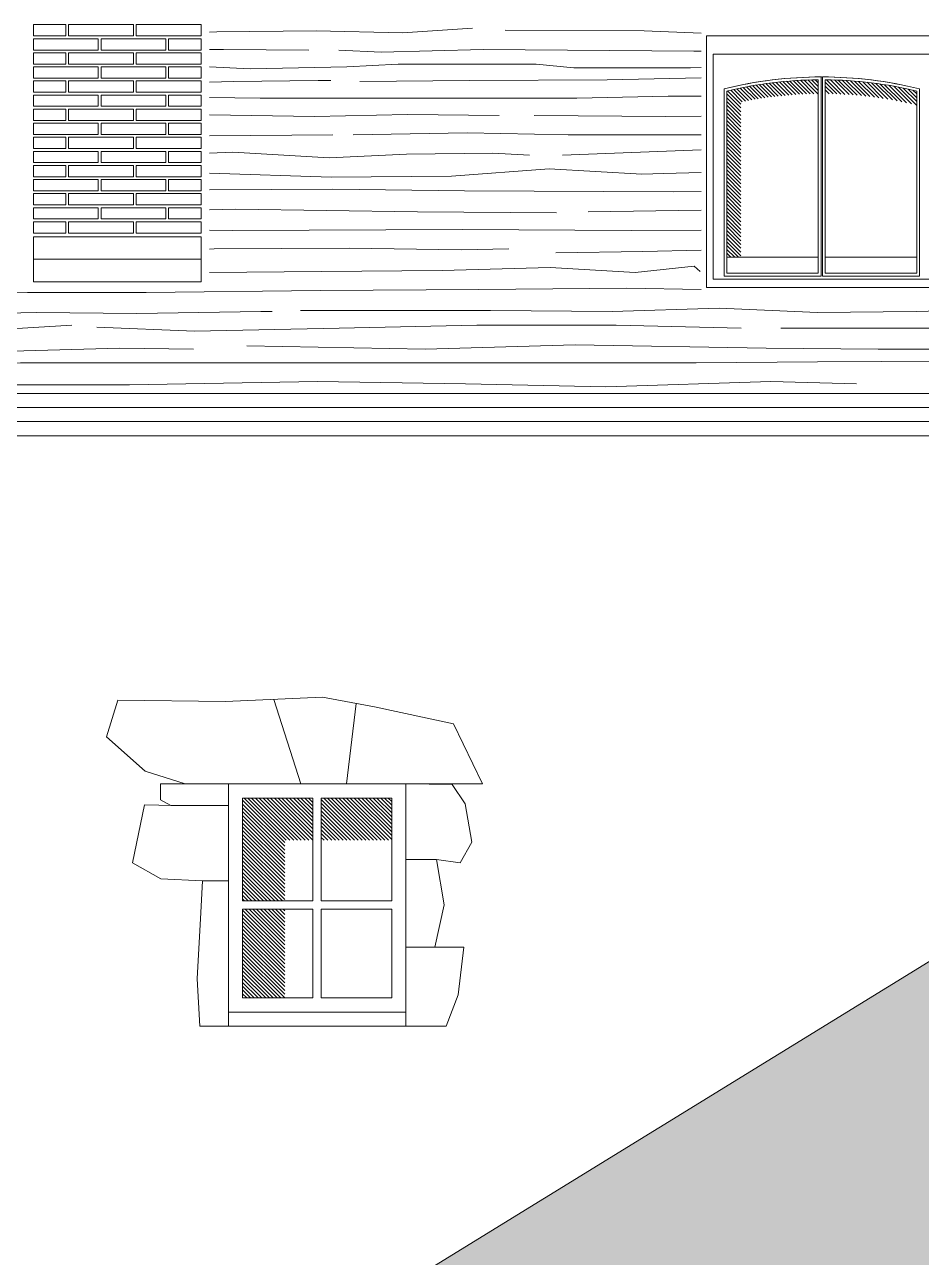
# Model space of a CAD drawing. Header units: millimetres. Extents: x -17502 to -16646, y 1856 to 2034.
# Drawn here: x -16808.841 to -16805.658, y 1870.682 to 1875.06 of the extents above; entities that cross this region are included whole.
import ezdxf

# ---------------------------------------------------------------- set-up
doc = ezdxf.new("R2010")
doc.units = ezdxf.units.MM
doc.layers.get('0').update_dxf_attribs({"lineweight": 9})
doc.layers.add('blocs', color=7, linetype='Continuous')

msp = doc.modelspace()

# ---------------------------------------------------------------- hatches: boundary and pattern name
at = {"lineweight": 9}
h = msp.add_hatch(dxfattribs=at)
h.set_pattern_fill('ANSI31', color=252, scale=0.003, angle=90, style=0)
h.set_pattern_definition([(135, (3182.450461, 3458.094123), (-0.006735192091, -0.006735192091), [])])
h.paths.add_polyline_path([(-16805.9991, 1874.8638), (-16805.9991, 1874.8144, -0.058182), (-16805.6747, 1874.7736), (-16805.6747, 1874.8236, 0.057294)])
h.paths.add_polyline_path([(-16806.0241, 1874.8638, 0.057294), (-16806.3485, 1874.8236), (-16806.3485, 1874.2334), (-16806.2985, 1874.2334), (-16806.2985, 1874.785, -0.049063), (-16806.0241, 1874.8144)])
msp.add_hatch(color=254, dxfattribs=at).paths.add_polyline_path([(-16825.8364, 1866.4689), (-16819.9356, 1866.6897), (-16819.9356, 1866.5115), (-16819.3756, 1866.2144), (-16819.3756, 1868.8297), (-16816.6656, 1868.8297), (-16816.6656, 1868.4639), (-16815.9827, 1868.1016), (-16815.9842, 1868.9785), (-16815.3036, 1869.1872), (-16811.7093, 1869.3931), (-16810.4215, 1869.5131), (-16809.5747, 1870.3331), (-16807.807, 1870.3931), (-16803.5495, 1873.0131), (-16801.705, 1874.1482), (-16801.705, 1865.3526), (-16825.8364, 1865.3526)])
h = msp.add_hatch(dxfattribs=at)
h.set_pattern_fill('ANSI31', color=252, scale=0.003, angle=90, style=0)
h.set_pattern_definition([(135, (2976.380957, 3457.435718), (-0.006735192091, -0.006735192091), [])])
h.paths.add_polyline_path([(-16810.8799, 1872.3231), (-16811.0699, 1872.3231), (-16811.0699, 1872.0391), (-16811.0699, 1871.8271), (-16810.9199, 1871.8271), (-16810.9199, 1872.1731), (-16810.8799, 1872.1731)])
h.paths.add_polyline_path([(-16810.6699, 1872.3231), (-16810.8599, 1872.3231), (-16810.8599, 1872.1731), (-16810.6699, 1872.1731)])
h.paths.add_polyline_path([(-16810.9199, 1871.8071), (-16811.0699, 1871.8071), (-16811.0699, 1871.7051), (-16811.0699, 1871.3711), (-16811.0699, 1871.3191), (-16810.9199, 1871.3191)])
h.paths.add_polyline_path([(-16810.9199, 1871.2991), (-16811.0699, 1871.2991), (-16811.0699, 1871.0371), (-16811.0699, 1870.8031), (-16810.9199, 1870.8031)])
h.paths.add_polyline_path([(-16810.3799, 1872.3231), (-16810.5699, 1872.3231), (-16810.5699, 1872.1731), (-16810.3799, 1872.1731)])
h.paths.add_polyline_path([(-16810.1699, 1872.3231), (-16810.3599, 1872.3231), (-16810.3599, 1872.1731), (-16810.1699, 1872.1731)])
h.paths.add_polyline_path([(-16807.8178, 1872.3131), (-16808.0676, 1872.3131), (-16808.0676, 1871.9481), (-16807.9176, 1871.9481), (-16807.9176, 1872.1637), (-16807.8178, 1872.1637)])
h.paths.add_polyline_path([(-16807.5379, 1872.3131), (-16807.7878, 1872.3131), (-16807.7878, 1872.1637), (-16807.5379, 1872.1637)])
h.paths.add_polyline_path([(-16807.9176, 1871.9181), (-16808.0676, 1871.9181), (-16808.0676, 1871.6031), (-16807.9176, 1871.6031)])

# ---------------------------------------------------------------- linework, layer by layer
for points in [[(-16808.6947, 1875.0595), (-16808.8097, 1875.0595), (-16808.8097, 1875.0195), (-16808.6947, 1875.0195)], [(-16808.6847, 1875.0595), (-16808.4547, 1875.0595), (-16808.4547, 1875.0195), (-16808.6847, 1875.0195)], [(-16808.2147, 1875.0595), (-16808.4447, 1875.0595), (-16808.4447, 1875.0195), (-16808.2147, 1875.0195)], [(-16808.8097, 1875.0095), (-16808.5797, 1875.0095), (-16808.5797, 1874.9695), (-16808.8097, 1874.9695)], [(-16808.3397, 1875.0095), (-16808.5697, 1875.0095), (-16808.5697, 1874.9695), (-16808.3397, 1874.9695)], [(-16808.3297, 1875.0095), (-16808.2147, 1875.0095), (-16808.2147, 1874.9695), (-16808.3297, 1874.9695)], [(-16806.4206, 1875.0197), (-16805.6026, 1875.0197), (-16805.6026, 1874.1266), (-16806.4206, 1874.1266)], [(-16808.6947, 1874.9595), (-16808.8097, 1874.9595), (-16808.8097, 1874.9195), (-16808.6947, 1874.9195)], [(-16808.6847, 1874.9595), (-16808.4547, 1874.9595), (-16808.4547, 1874.9195), (-16808.6847, 1874.9195)], [(-16808.2147, 1874.9595), (-16808.4447, 1874.9595), (-16808.4447, 1874.9195), (-16808.2147, 1874.9195)], [(-16805.6266, 1874.955), (-16806.3966, 1874.955), (-16806.3966, 1874.1556), (-16805.6266, 1874.1556)], [(-16808.8097, 1874.9095), (-16808.5797, 1874.9095), (-16808.5797, 1874.8695), (-16808.8097, 1874.8695)], [(-16808.3397, 1874.9095), (-16808.5697, 1874.9095), (-16808.5697, 1874.8695), (-16808.3397, 1874.8695)], [(-16808.3297, 1874.9095), (-16808.2147, 1874.9095), (-16808.2147, 1874.8695), (-16808.3297, 1874.8695)], [(-16808.6947, 1874.8595), (-16808.8097, 1874.8595), (-16808.8097, 1874.8195), (-16808.6947, 1874.8195)], [(-16808.6847, 1874.8595), (-16808.4547, 1874.8595), (-16808.4547, 1874.8195), (-16808.6847, 1874.8195)], [(-16808.2147, 1874.8595), (-16808.4447, 1874.8595), (-16808.4447, 1874.8195), (-16808.2147, 1874.8195)], [(-16808.8097, 1874.8095), (-16808.5797, 1874.8095), (-16808.5797, 1874.7695), (-16808.8097, 1874.7695)], [(-16808.3397, 1874.8095), (-16808.5697, 1874.8095), (-16808.5697, 1874.7695), (-16808.3397, 1874.7695)], [(-16808.3297, 1874.8095), (-16808.2147, 1874.8095), (-16808.2147, 1874.7695), (-16808.3297, 1874.7695)], [(-16808.6947, 1874.7595), (-16808.8097, 1874.7595), (-16808.8097, 1874.7195), (-16808.6947, 1874.7195)], [(-16808.6847, 1874.7595), (-16808.4547, 1874.7595), (-16808.4547, 1874.7195), (-16808.6847, 1874.7195)], [(-16808.2147, 1874.7595), (-16808.4447, 1874.7595), (-16808.4447, 1874.7195), (-16808.2147, 1874.7195)], [(-16808.8097, 1874.7095), (-16808.5797, 1874.7095), (-16808.5797, 1874.6695), (-16808.8097, 1874.6695)], [(-16808.3397, 1874.7095), (-16808.5697, 1874.7095), (-16808.5697, 1874.6695), (-16808.3397, 1874.6695)], [(-16808.3297, 1874.7095), (-16808.2147, 1874.7095), (-16808.2147, 1874.6695), (-16808.3297, 1874.6695)], [(-16808.6947, 1874.6595), (-16808.8097, 1874.6595), (-16808.8097, 1874.6195), (-16808.6947, 1874.6195)], [(-16808.6847, 1874.6595), (-16808.4547, 1874.6595), (-16808.4547, 1874.6195), (-16808.6847, 1874.6195)], [(-16808.2147, 1874.6595), (-16808.4447, 1874.6595), (-16808.4447, 1874.6195), (-16808.2147, 1874.6195)], [(-16808.8097, 1874.6095), (-16808.5797, 1874.6095), (-16808.5797, 1874.5695), (-16808.8097, 1874.5695)], [(-16808.3397, 1874.6095), (-16808.5697, 1874.6095), (-16808.5697, 1874.5695), (-16808.3397, 1874.5695)], [(-16808.3297, 1874.6095), (-16808.2147, 1874.6095), (-16808.2147, 1874.5695), (-16808.3297, 1874.5695)], [(-16808.6947, 1874.5595), (-16808.8097, 1874.5595), (-16808.8097, 1874.5195), (-16808.6947, 1874.5195)], [(-16808.6847, 1874.5595), (-16808.4547, 1874.5595), (-16808.4547, 1874.5195), (-16808.6847, 1874.5195)], [(-16808.2147, 1874.5595), (-16808.4447, 1874.5595), (-16808.4447, 1874.5195), (-16808.2147, 1874.5195)], [(-16808.8097, 1874.5095), (-16808.5797, 1874.5095), (-16808.5797, 1874.4695), (-16808.8097, 1874.4695)], [(-16808.3397, 1874.5095), (-16808.5697, 1874.5095), (-16808.5697, 1874.4695), (-16808.3397, 1874.4695)], [(-16808.3297, 1874.5095), (-16808.2147, 1874.5095), (-16808.2147, 1874.4695), (-16808.3297, 1874.4695)], [(-16808.6947, 1874.4595), (-16808.8097, 1874.4595), (-16808.8097, 1874.4195), (-16808.6947, 1874.4195)], [(-16808.6847, 1874.4595), (-16808.4547, 1874.4595), (-16808.4547, 1874.4195), (-16808.6847, 1874.4195)], [(-16808.2147, 1874.4595), (-16808.4447, 1874.4595), (-16808.4447, 1874.4195), (-16808.2147, 1874.4195)], [(-16808.8097, 1874.4095), (-16808.5797, 1874.4095), (-16808.5797, 1874.3695), (-16808.8097, 1874.3695)], [(-16808.3397, 1874.4095), (-16808.5697, 1874.4095), (-16808.5697, 1874.3695), (-16808.3397, 1874.3695)], [(-16808.3297, 1874.4095), (-16808.2147, 1874.4095), (-16808.2147, 1874.3695), (-16808.3297, 1874.3695)], [(-16808.6947, 1874.3595), (-16808.8097, 1874.3595), (-16808.8097, 1874.3195), (-16808.6947, 1874.3195)], [(-16808.6847, 1874.3595), (-16808.4547, 1874.3595), (-16808.4547, 1874.3195), (-16808.6847, 1874.3195)], [(-16808.2147, 1874.3595), (-16808.4447, 1874.3595), (-16808.4447, 1874.3195), (-16808.2147, 1874.3195)], [(-16808.8097, 1874.3064), (-16808.2147, 1874.3064), (-16808.2147, 1874.2264), (-16808.8097, 1874.2264)], [(-16808.8097, 1874.2264), (-16808.2147, 1874.2264), (-16808.2147, 1874.1464), (-16808.8097, 1874.1464)], [(-16806.0241, 1874.2334), (-16806.3485, 1874.2334), (-16806.3485, 1874.1765), (-16806.0241, 1874.1765)], [(-16805.6747, 1874.2334), (-16805.9991, 1874.2334), (-16805.9991, 1874.1765), (-16805.6747, 1874.1765)], [(-16808.1176, 1872.3637), (-16807.4879, 1872.3637), (-16807.216, 1872.3637), (-16807.3184, 1872.5771), (-16807.5993, 1872.6365), (-16807.784, 1872.6719), (-16808.128, 1872.6554), (-16808.5101, 1872.6605), (-16808.5506, 1872.5303), (-16808.4127, 1872.409), (-16808.271, 1872.3636), (-16808.1176, 1872.3636)], [(-16807.4879, 1872.3631), (-16808.1176, 1872.3631), (-16808.1176, 1871.5031), (-16807.4879, 1871.5031)], [(-16807.4879, 1872.3631), (-16808.1176, 1872.3631), (-16808.1176, 1871.5031), (-16807.4879, 1871.5031)], [(-16807.4879, 1872.3631), (-16808.1176, 1872.3631), (-16808.1176, 1871.5531), (-16807.4879, 1871.5531)], [(-16807.8178, 1872.3131), (-16808.0676, 1872.3131), (-16808.0676, 1871.9481), (-16807.8178, 1871.9481)], [(-16807.5379, 1872.3131), (-16807.7878, 1872.3131), (-16807.7878, 1871.9481), (-16807.5379, 1871.9481)], [(-16807.8178, 1871.9181), (-16808.0676, 1871.9181), (-16808.0676, 1871.6031), (-16807.8178, 1871.6031)], [(-16807.5379, 1871.9181), (-16807.7878, 1871.9181), (-16807.7878, 1871.6031), (-16807.5379, 1871.6031)], [(-16807.4879, 1871.5531), (-16808.1176, 1871.5531), (-16808.1176, 1871.5031), (-16807.4879, 1871.5031)]]:
    msp.add_lwpolyline(points, close=True, dxfattribs=at)
for points in [[(-16806.0141, 1874.8739, 0.06042), (-16806.3585, 1874.8315), (-16806.3585, 1874.1665), (-16806.0141, 1874.1665)], [(-16806.0241, 1874.8638, 0.057294), (-16806.3485, 1874.8236), (-16806.3485, 1874.1765), (-16806.0241, 1874.1765)], [(-16805.6647, 1874.8315, 0.06042), (-16806.0091, 1874.8739), (-16806.0091, 1874.1665), (-16805.6647, 1874.1665)], [(-16805.6747, 1874.8236, 0.057294), (-16805.9991, 1874.8638), (-16805.9991, 1874.1765), (-16805.6747, 1874.1765)]]:
    msp.add_lwpolyline(points, format="xyb", close=True, dxfattribs=at)
for points in [[(-16819.9327, 1869.0197), (-16819.3756, 1869.0197), (-16818.3056, 1868.9797), (-16817.2942, 1868.9797), (-16816.859, 1868.9831), (-16815.3036, 1869.1872), (-16814.2623, 1869.2531), (-16811.7093, 1869.3931), (-16810.4215, 1869.5131), (-16809.5747, 1870.3331), (-16807.807, 1870.3931), (-16801.705, 1874.1482)], [(-16815.3042, 1873.7497), (-16803.5495, 1873.7497)], [(-16815.0549, 1873.6997), (-16803.5495, 1873.6997)], [(-16815.0839, 1873.6497), (-16803.5495, 1873.6497)], [(-16815.1087, 1873.5997), (-16803.5495, 1873.5997)], [(-16807.6636, 1872.6488), (-16807.6979, 1872.3637), (-16807.8599, 1872.3637), (-16807.956, 1872.6636)], [(-16808.1176, 1872.3637), (-16808.1176, 1871.5031), (-16808.2188, 1871.5031), (-16808.2279, 1871.671), (-16808.2157, 1871.9072), (-16808.2095, 1872.019), (-16808.1176, 1872.019), (-16808.2095, 1872.019), (-16808.3576, 1872.0265), (-16808.4583, 1872.0835), (-16808.4152, 1872.2894), (-16808.3141, 1872.2867), (-16808.1176, 1872.2867), (-16808.3222, 1872.2869), (-16808.3588, 1872.3072), (-16808.3588, 1872.3636), (-16808.1176, 1872.3637)], [(-16807.4879, 1872.3631), (-16807.4879, 1871.5031), (-16807.3445, 1871.5031), (-16807.3024, 1871.6146), (-16807.2825, 1871.783), (-16807.4879, 1871.783), (-16807.3852, 1871.783), (-16807.3519, 1871.9341), (-16807.3792, 1872.0951), (-16807.4879, 1872.0951), (-16807.3792, 1872.0951), (-16807.2949, 1872.0827), (-16807.2535, 1872.156), (-16807.2778, 1872.292), (-16807.3235, 1872.361), (-16807.4879, 1872.3631)]]:
    msp.add_lwpolyline(points, dxfattribs=at)
msp.add_arc((-16806.0116, 1873.4327), 1.4412, 76.0701, 103.9299, dxfattribs=at)
at = {"layer": 'blocs', "lineweight": 9}
for points in [[(-16808.1841, 1875.0334), (-16808.1583, 1875.0338), (-16807.8059, 1875.0371), (-16807.4991, 1875.0305), (-16807.2511, 1875.0469)], [(-16807.1347, 1875.0404), (-16806.6419, 1875.0371), (-16806.44, 1875.0296)], [(-16808.1841, 1874.9708), (-16808.1355, 1874.9717), (-16807.832, 1874.9685)], [(-16807.7254, 1874.9685), (-16807.5753, 1874.9619), (-16807.2131, 1874.9717), (-16806.4657, 1874.9652), (-16806.44, 1874.9654)], [(-16808.1841, 1874.9099), (-16808.0405, 1874.9032), (-16807.6978, 1874.9097), (-16807.5151, 1874.9195), (-16807.0256, 1874.9195), (-16806.8918, 1874.9064), (-16806.4773, 1874.9064), (-16806.44, 1874.9069)], [(-16808.1841, 1874.8557), (-16808.0998, 1874.8575), (-16807.7995, 1874.8608), (-16807.7538, 1874.8608)], [(-16807.6507, 1874.8575), (-16807.2624, 1874.8608), (-16806.7729, 1874.8641), (-16806.44, 1874.8708)], [(-16808.1841, 1874.8008), (-16808.0052, 1874.7988), (-16807.581, 1874.7988), (-16807.2286, 1874.7988), (-16806.8803, 1874.7988), (-16806.5572, 1874.8053), (-16806.44, 1874.8053)], [(-16808.1841, 1874.7392), (-16807.8119, 1874.7334), (-16807.4823, 1874.74), (-16807.156, 1874.7367)], [(-16807.032, 1874.7367), (-16806.5653, 1874.7334), (-16806.44, 1874.7348)], [(-16808.1841, 1874.665), (-16807.7466, 1874.6682)], [(-16807.6748, 1874.6682), (-16807.2701, 1874.6748), (-16806.9111, 1874.6682), (-16806.4412, 1874.6682), (-16806.44, 1874.6682)], [(-16808.1841, 1874.6035), (-16808.1024, 1874.6063), (-16807.7598, 1874.5867), (-16807.4856, 1874.5998), (-16807.1789, 1874.603), (-16807.0483, 1874.5965)], [(-16806.9317, 1874.5966), (-16806.44, 1874.6149)], [(-16808.1841, 1874.532), (-16807.753, 1874.5183), (-16807.3255, 1874.5215), (-16806.9796, 1874.5476), (-16806.65, 1874.528), (-16806.5717, 1874.5313), (-16806.44, 1874.5345)], [(-16808.1841, 1874.4732), (-16807.7465, 1874.4758), (-16807.2798, 1874.4693), (-16806.539, 1874.466), (-16806.44, 1874.4668)], [(-16808.1841, 1874.4023), (-16808.0925, 1874.404), (-16807.4464, 1874.3943), (-16806.9536, 1874.391)], [(-16806.8403, 1874.3943), (-16806.44, 1874.4003)], [(-16808.1841, 1874.3293), (-16808.1029, 1874.3289), (-16807.287, 1874.3322), (-16806.6875, 1874.3289), (-16806.44, 1874.3302)], [(-16808.1841, 1874.262), (-16808.168, 1874.2629), (-16807.6881, 1874.2658), (-16807.291, 1874.2599), (-16807.1222, 1874.2629)], [(-16806.9552, 1874.2498), (-16806.6461, 1874.2535), (-16806.44, 1874.2588)], [(-16808.1841, 1874.1794), (-16807.7871, 1874.1828), (-16807.3588, 1874.1866), (-16806.9752, 1874.1977), (-16806.6736, 1874.1791), (-16806.465, 1874.2014), (-16806.4427, 1874.1828)], [(-16809.7209, 1874.1293), (-16809.3328, 1874.1194), (-16808.8301, 1874.1083), (-16808.4093, 1874.1083), (-16807.7911, 1874.1157), (-16807.2287, 1874.1194), (-16806.7036, 1874.1232), (-16806.44, 1874.1188)], [(-16809.7209, 1874.0375), (-16809.5521, 1874.0301), (-16809.1276, 1874.0301), (-16808.7999, 1874.0376), (-16808.4423, 1874.0339), (-16808.0029, 1874.0413), (-16807.9619, 1874.0413)], [(-16807.8614, 1874.045), (-16807.1873, 1874.045), (-16806.7553, 1874.0413), (-16806.3754, 1874.0525), (-16806.0265, 1874.0376), (-16805.6764, 1874.0413), (-16805.2482, 1874.0525), (-16804.4959, 1874.0525), (-16804.2135, 1874.0294)], [(-16809.7209, 1873.9732), (-16809.1614, 1873.9631), (-16808.6735, 1873.9928)], [(-16808.5841, 1873.9854), (-16808.2378, 1873.9705), (-16807.7239, 1873.9817), (-16807.236, 1873.9928), (-16806.7407, 1873.9928), (-16806.298, 1873.9817)], [(-16806.1564, 1873.9817), (-16805.6537, 1873.9817), (-16805.1211, 1873.9817), (-16804.4284, 1873.9779), (-16804.2135, 1873.9651)], [(-16809.7209, 1873.906), (-16809.4298, 1873.8998), (-16808.8861, 1873.8998), (-16808.5025, 1873.9109), (-16808.2418, 1873.9072)], [(-16808.0519, 1873.9184), (-16807.4188, 1873.9072), (-16806.8863, 1873.9221), (-16806.2092, 1873.9109), (-16805.8108, 1873.9072), (-16805.0697, 1873.9072), (-16804.593, 1873.9109)], [(-16809.7209, 1873.8482), (-16808.8558, 1873.8587), (-16807.9546, 1873.8587), (-16807.2321, 1873.8587), (-16806.4575, 1873.8587), (-16806.0265, 1873.8625), (-16805.3487, 1873.8662), (-16804.7343, 1873.8476), (-16804.2135, 1873.8401)], [(-16809.094, 1873.7806), (-16808.4684, 1873.7806), (-16807.8017, 1873.7918), (-16807.2766, 1873.7843), (-16806.7776, 1873.7732), (-16806.1929, 1873.7918), (-16805.8886, 1873.7843)]]:
    msp.add_lwpolyline(points, dxfattribs=at)

doc.saveas('drawing.dxf')
